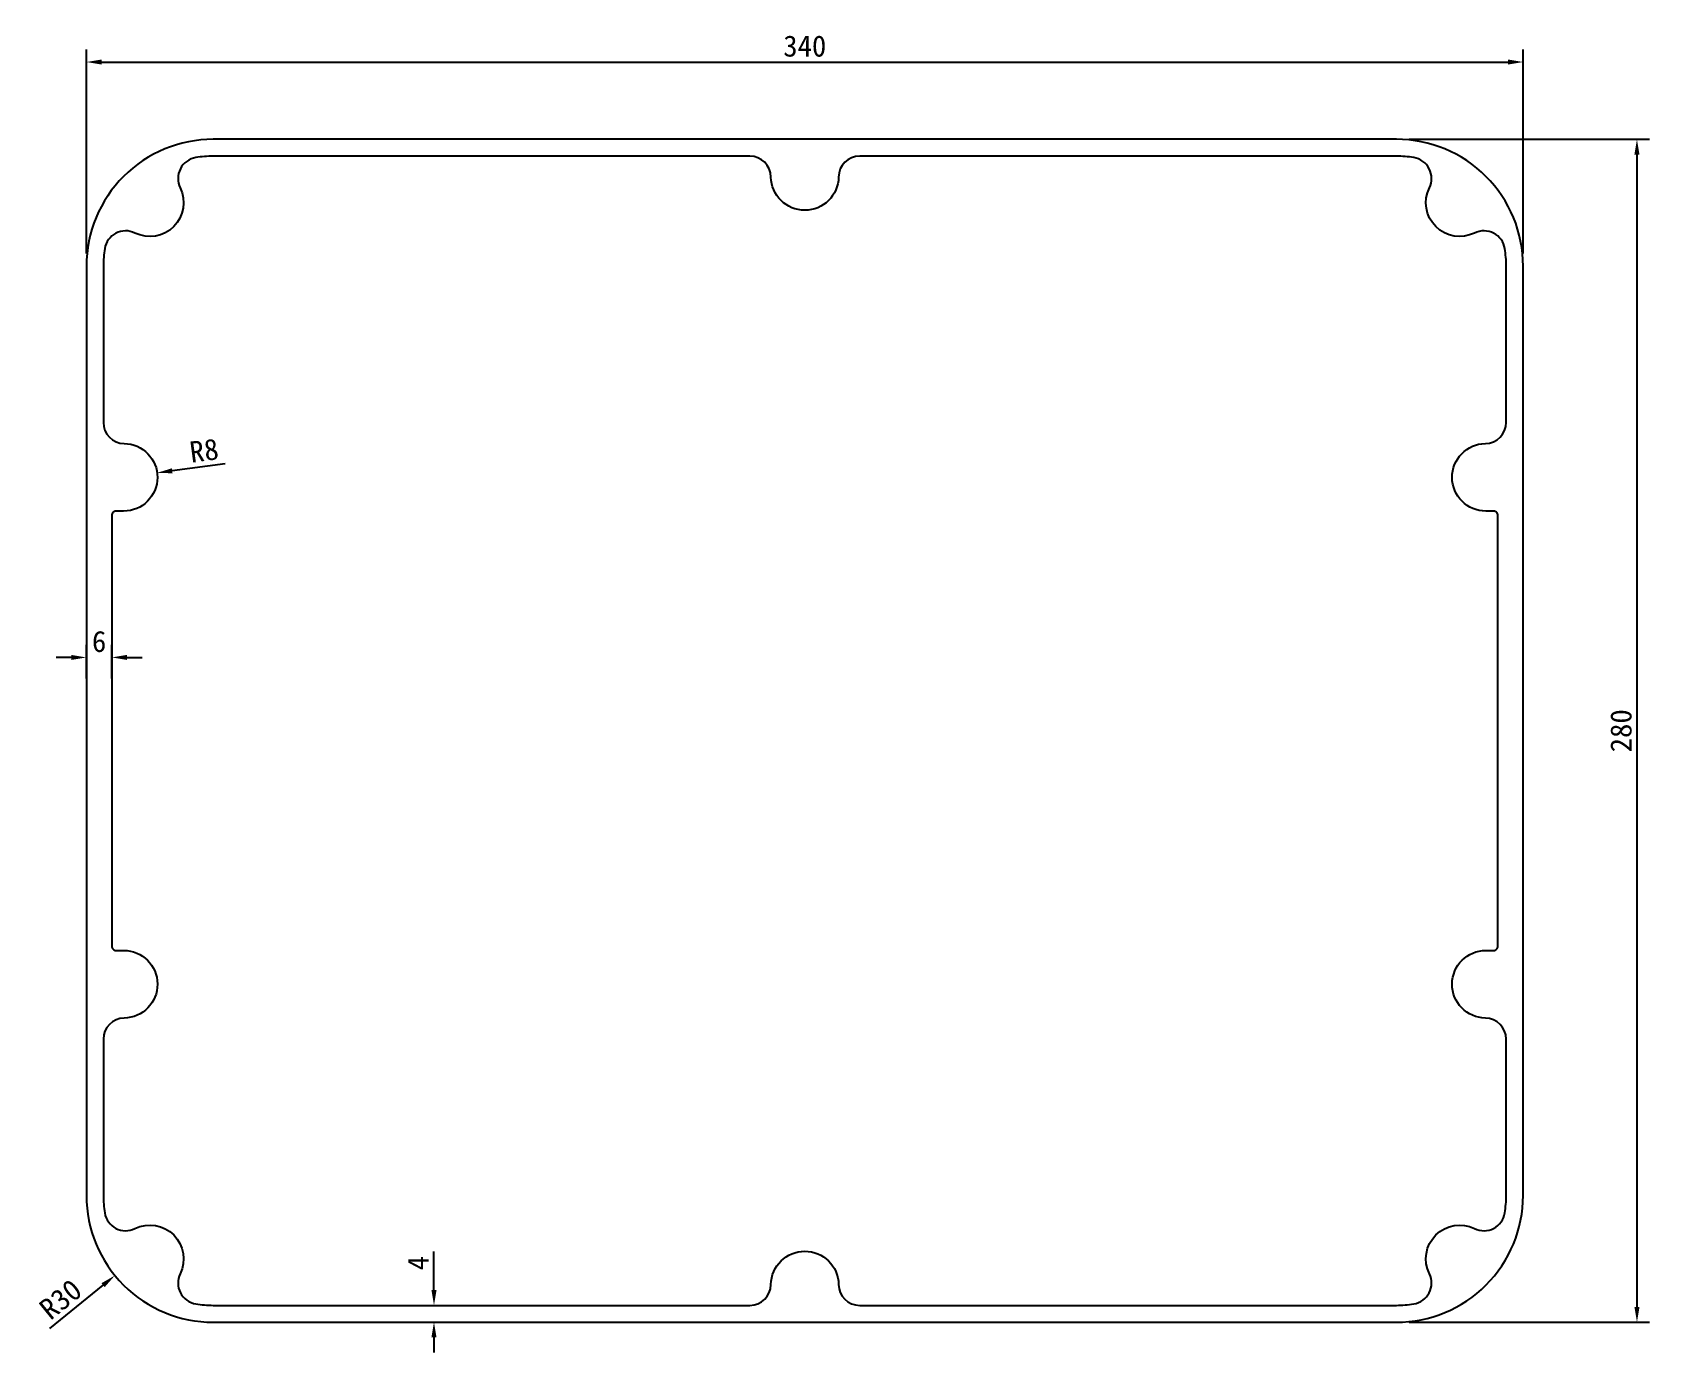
# Model space of a CAD drawing. Header units: millimetres. Extents: x 104 to 487, y 45 to 358.
import ezdxf

# ---------------------------------------------------------------- set-up
doc = ezdxf.new("R2010")
doc.units = ezdxf.units.MM
doc.styles.get("Standard").update_dxf_attribs({"font": ''})
doc.styles.get('Standard').set_extended_font_data('SimSun')
doc.dimstyles.new('2', dxfattribs={"dimscale": 2, "dimtxt": 2.5, "dimasz": 1.8, "dimexe": 1.5, "dimexo": 1.5, "dimtad": 1, "dimrnd": 0.01, "dimdsep": 46, "dimtxsty": 'Standard', "dimcen": 0, "dimclrd": 30, "dimclre": 31, "dimclrt": 1, "dimadec": 1, "dimazin": 2, "dimtfac": 1, "dimtofl": 0, "dimtmove": 0, "dimatfit": 3, "dimfxl": 1, "dimtolj": 1, "dimlwd": -1, "dimlwe": -1, "dimarcsym": 0})

# ---------------------------------------------------------------- blocks, each defined once
blk = doc.blocks.new('*D1')
at = {"color": 31, "transparency": 16777216}
for p, q in [((117.07, 305.31), (117.07, 353.6)), ((457.07, 305.31), (457.07, 353.6))]:
    blk.add_line(p, q, dxfattribs=at)
at = {"color": 30, "transparency": 16777216}
blk.add_line((120.67, 350.6), (453.47, 350.6), dxfattribs=at)
for points in [[(120.67, 351.2), (120.67, 350), (117.07, 350.6)], [(453.47, 351.2), (453.47, 350), (457.07, 350.6)]]:
    blk.add_solid(points, dxfattribs=at)
at = {"layer": 'Defpoints', "color": 0, "transparency": 16777216}
for p in [(457.07, 350.6), (117.07, 302.31), (457.07, 302.31)]:
    blk.add_point(p, dxfattribs=at)
at = {"color": 1, "transparency": 16777216, "insert": (287.07, 354.35), "char_height": 5, "attachment_point": 5}
blk.add_mtext('\\A1;340', dxfattribs=at)
blk = doc.blocks.new('*D2')
at = {"color": 31, "transparency": 16777216}
for p, q in [((430.07, 332.31), (487.02, 332.31)), ((430.07, 52.31), (487.02, 52.31))]:
    blk.add_line(p, q, dxfattribs=at)
at = {"color": 30, "transparency": 16777216}
blk.add_line((484.02, 328.71), (484.02, 55.91), dxfattribs=at)
for points in [[(483.42, 328.71), (484.62, 328.71), (484.02, 332.31)], [(483.42, 55.91), (484.62, 55.91), (484.02, 52.31)]]:
    blk.add_solid(points, dxfattribs=at)
at = {"layer": 'Defpoints', "color": 0, "transparency": 16777216}
for p in [(427.07, 332.31), (427.07, 52.31), (484.02, 52.31)]:
    blk.add_point(p, dxfattribs=at)
at = {"color": 1, "transparency": 16777216, "insert": (480.27, 192.31), "char_height": 5, "attachment_point": 5, "rotation": 90}
blk.add_mtext('\\A1;280', dxfattribs=at)
blk = doc.blocks.new('*D3')
at = {"color": 30, "transparency": 16777216}
for p, q in [((199.32, 59.91), (199.32, 69.08)), ((199.32, 48.71), (199.32, 45.11))]:
    blk.add_line(p, q, dxfattribs=at)
at = {"color": 31, "transparency": 16777216}
for p, q in [((198.74, 56.31), (202.32, 56.31)), ((198.74, 52.31), (202.32, 52.31))]:
    blk.add_line(p, q, dxfattribs=at)
at = {"color": 30, "transparency": 16777216}
for points in [[(198.72, 59.91), (199.92, 59.91), (199.32, 56.31)], [(198.72, 48.71), (199.92, 48.71), (199.32, 52.31)]]:
    blk.add_solid(points, dxfattribs=at)
at = {"layer": 'Defpoints', "color": 0, "transparency": 16777216}
for p in [(195.74, 56.31), (199.32, 56.31), (195.74, 52.31)]:
    blk.add_point(p, dxfattribs=at)
at = {"color": 1, "transparency": 16777216, "insert": (195.57, 66.3), "char_height": 5, "attachment_point": 5, "rotation": 90}
blk.add_mtext('\\A1;4', dxfattribs=at)
blk = doc.blocks.new('*D4')
at = {"color": 31, "transparency": 16777216}
for p, q in [((117.07, 204.69), (117.07, 212.67)), ((123.07, 204.69), (123.07, 212.67))]:
    blk.add_line(p, q, dxfattribs=at)
at = {"color": 30, "transparency": 16777216}
for p, q in [((113.47, 209.67), (109.87, 209.67)), ((126.67, 209.67), (130.27, 209.67))]:
    blk.add_line(p, q, dxfattribs=at)
for points in [[(113.47, 210.27), (113.47, 209.07), (117.07, 209.67)], [(126.67, 210.27), (126.67, 209.07), (123.07, 209.67)]]:
    blk.add_solid(points, dxfattribs=at)
at = {"layer": 'Defpoints', "color": 0, "transparency": 16777216}
for p in [(123.07, 209.67), (117.07, 201.69), (123.07, 201.69)]:
    blk.add_point(p, dxfattribs=at)
at = {"color": 1, "transparency": 16777216, "insert": (120.07, 213.42), "char_height": 5, "attachment_point": 5}
blk.add_mtext('\\A1;6', dxfattribs=at)
blk = doc.blocks.new('*D5')
at = {"color": 30, "transparency": 16777216}
blk.add_line((108.42, 50.85), (121.02, 61.1), dxfattribs=at)
blk.add_solid([(120.64, 61.56), (121.39, 60.63), (123.81, 63.37)], dxfattribs=at)
at = {"layer": 'Defpoints', "color": 0, "transparency": 16777216}
for p in [(147.07, 82.31), (123.81, 63.37)]:
    blk.add_point(p, dxfattribs=at)
at = {"color": 1, "transparency": 16777216, "insert": (110.96, 57.74), "char_height": 5, "attachment_point": 5, "rotation": 39.1466}
blk.add_mtext('\\A1;R30', dxfattribs=at)
blk = doc.blocks.new('*D6')
at = {"color": 30, "transparency": 16777216}
blk.add_line((149.87, 255.51), (137.37, 253.84), dxfattribs=at)
blk.add_solid([(137.29, 254.44), (137.45, 253.25), (133.8, 253.37)], dxfattribs=at)
at = {"layer": 'Defpoints', "color": 0, "transparency": 16777216}
for p in [(133.8, 253.37), (125.87, 252.31)]:
    blk.add_point(p, dxfattribs=at)
at = {"color": 1, "transparency": 16777216, "insert": (144.91, 258.63), "char_height": 5, "attachment_point": 5, "rotation": 7.5928}
blk.add_mtext('\\A1;R8', dxfattribs=at)

msp = doc.modelspace()

# ---------------------------------------------------------------- linework, layer by layer
at = {"color": 3, "linetype": 'ByBlock', "lineweight": 25}
for points in [[(147.074, 52.31), (427.074, 52.31, 0.4142136), (457.074, 82.31), (457.074, 302.31, 0.4142136), (427.074, 332.31), (147.074, 332.31, 0.4142136), (117.074, 302.31), (117.074, 82.31, 0.4142136)], [(139.253, 320.839, -0.7155582), (128.545, 310.13, 0.5042607), (121.403, 306.436, 0.039866), (121.074, 302.31), (121.074, 265.308, 0.4097145), (125.997, 260.309, -0.9923368), (125.874, 244.31), (124.074, 244.31, 0.4142136), (123.074, 243.31), (123.074, 141.31, 0.4142136), (124.074, 140.31), (125.874, 140.31, -0.9923368), (125.997, 124.311, 0.4097145), (121.074, 119.312), (121.074, 82.31, 0.039866), (121.403, 78.184, 0.5042607), (128.545, 74.49, -0.7155582), (139.253, 63.781, 0.5042607), (142.947, 56.64, 0.039866), (147.074, 56.31), (274.075, 56.31, 0.4097145), (279.075, 61.233, -0.9847319), (295.073, 61.233, 0.4097145), (300.072, 56.31), (427.074, 56.31, 0.039866), (431.2, 56.64, 0.5042607), (434.894, 63.781, -0.7155582), (445.602, 74.49, 0.5042607), (452.744, 78.184, 0.039866), (453.074, 82.31), (453.074, 119.312, 0.4097145), (448.151, 124.311, -0.9923368), (448.274, 140.31), (450.074, 140.31, 0.4142136), (451.074, 141.31), (451.074, 243.31, 0.4142136), (450.074, 244.31), (448.274, 244.31, -0.9923368), (448.151, 260.309, 0.4097145), (453.074, 265.308), (453.074, 302.31, 0.039866), (452.744, 306.436, 0.5042607), (445.602, 310.13, -0.7155582), (434.894, 320.839, 0.5042607), (431.2, 327.98, 0.039866), (427.074, 328.31), (300.072, 328.31, 0.4097145), (295.073, 323.387, -0.9847319), (279.075, 323.387, 0.4097145), (274.075, 328.31), (147.074, 328.31, 0.039866), (142.947, 327.98, 0.5042607)]]:
    msp.add_lwpolyline(points, format="xyb", close=True, dxfattribs=at)

# ---------------------------------------------------------------- dimensions: what is measured, and where the dimension line sits
for base, p1, p2, picture, middle in [((457.074, 350.599), (117.074, 302.31), (457.074, 302.31), '*D1', (287.074, 354.349)), ((123.074, 209.667), (117.074, 201.694), (123.074, 201.694), '*D4', (120.074, 213.417))]:
    dim = msp.add_linear_dim(base=base, p1=p1, p2=p2, dimstyle='2')
    dim.commit()
    dim.dimension.update_dxf_attribs({"geometry": picture, "text_midpoint": middle})
for base, p1, p2, picture, middle in [((484.023, 52.31), (427.074, 332.31), (427.074, 52.31), '*D2', (480.273, 192.31)), ((199.325, 56.31), (195.738, 52.31), (195.738, 56.31), '*D3', (195.575, 66.296))]:
    dim = msp.add_linear_dim(base=base, p1=p1, p2=p2, angle=90, dimstyle='2')
    dim.commit()
    dim.dimension.update_dxf_attribs({"geometry": picture, "text_midpoint": middle})
for center, mpoint, picture, middle in [((125.874, 252.31), (133.803, 253.367), '*D6', (144.91, 258.631)), ((147.074, 82.31), (123.808, 63.371), '*D5', (110.955, 57.744))]:
    dim = msp.add_radius_dim(center=center, mpoint=mpoint, dimstyle='2')
    dim.commit()
    dim.dimension.update_dxf_attribs({"geometry": picture, "text_midpoint": middle})

doc.saveas('drawing.dxf')
